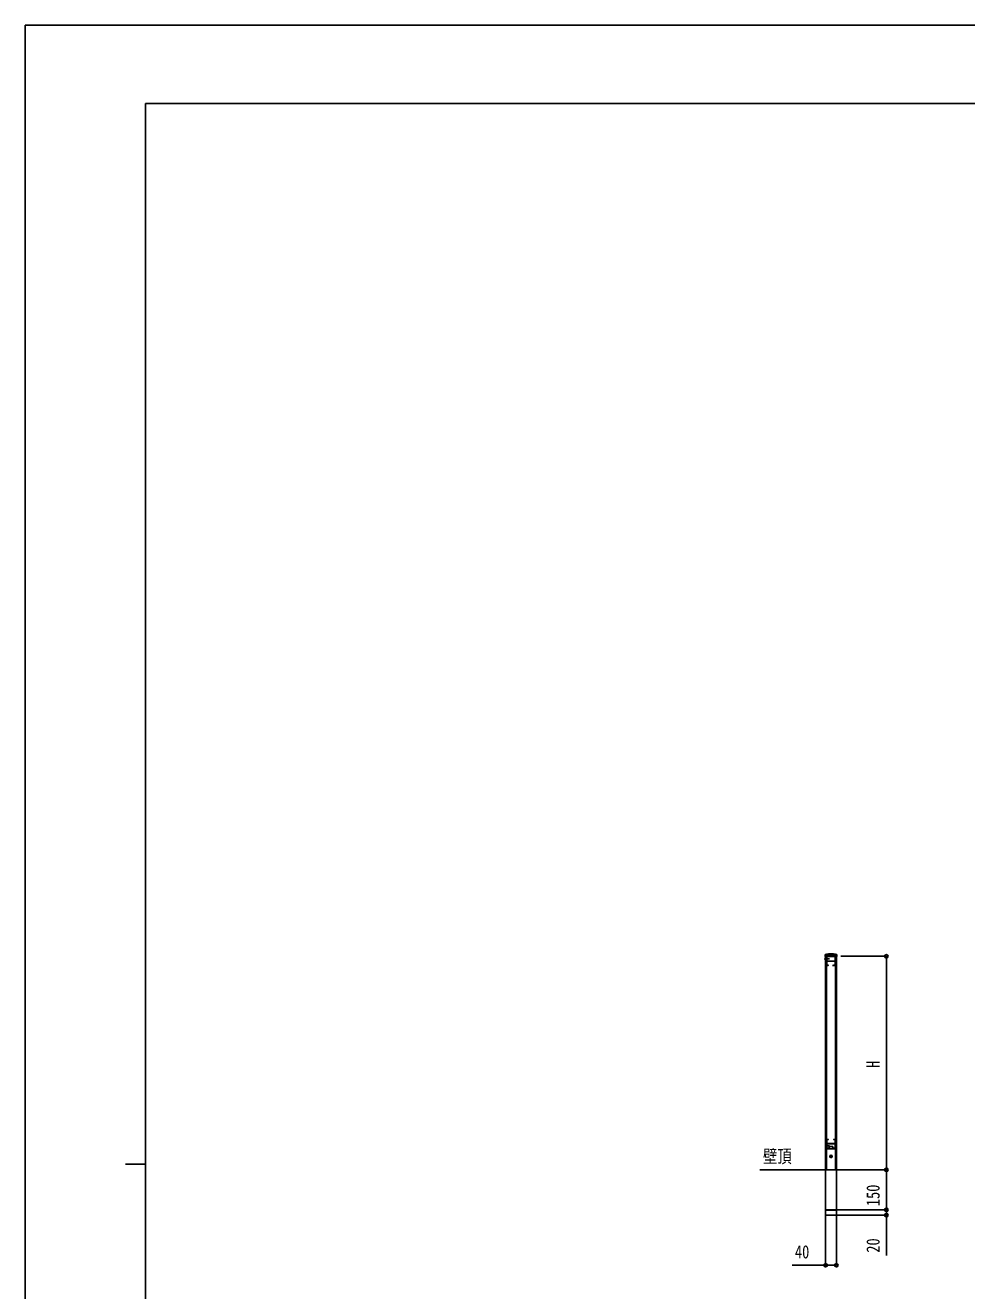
# Model space of a CAD drawing. Units: millimetres, scale not verified. Extents: x -6308 to 6308, y -4455 to 4455.
# Drawn here: x -6308 to -2779, y -287 to 4455 of the extents above; entities that cross this region are included whole.
import ezdxf
from ezdxf.enums import TextEntityAlignment as Align

# ---------------------------------------------------------------- set-up
doc = ezdxf.new("R2010")
doc.units = ezdxf.units.MM
doc.header["$LTSCALE"] = 20
for name, color, linetype in [('0-2_USER1', 3, 'Continuous'), ('0-3_YKK_A1', 4, 'Continuous'), ('0-4_YKK_D', 6, 'Continuous'), ('0-5_YKK_ZWAK', 7, 'Continuous')]:
    doc.layers.add(name, color=color, linetype=linetype)
doc.styles.add('ＭＳ ゴシック', font='')
doc.styles.get('ＭＳ ゴシック').set_extended_font_data('MS Gothic')

msp = doc.modelspace()

# ---------------------------------------------------------------- linework, layer by layer
at = {"layer": '0-3_YKK_A1'}
for p, q in [((-3296.63, 957.3), (-3311.76, 957.3)), ((-3309.57, 959.37), (-3307.83, 958.53)), ((-3309.57, 955.22), (-3307.83, 956.07)), ((-3309.22, 972.04), (-3309.47, 967.3)), ((-3309.22, 972.15), (-3309.22, 972.04)), ((-3307.97, 967.3), (-3308.97, 967.3)), ((-3308.89, 965.8), (-3308.92, 965.8)), ((-3308.47, 965.8), (-3308.89, 965.8)), ((-3307.98, 953.05), (-3307.98, 961.55)), ((-3307.47, 961.55), (-3307.98, 961.55)), ((-3307.47, 953.05), (-3307.98, 953.05)), ((-3266.97, 967.3), (-3307.97, 967.3)), ((-3307.97, 967.3), (-3307.97, 966.3)), ((-3307.47, 970.3), (-3305.77, 970.3)), ((-3267.47, 967.3), (-3307.47, 967.3)), ((-3307.47, 263.6), (-3307.47, 967.3)), ((-3307.47, 959.6), (-3307.47, 961.55)), ((-3307.47, 953.05), (-3307.47, 955)), ((-3307.27, 956.3), (-3293.12, 956.3)), ((-3305.77, 970.3), (-3305.77, 961.42)), ((-3303.77, 970.3), (-3305.77, 970.3)), ((-3305.77, 960.3), (-3305.77, 961.42)), ((-3305.77, 960.3), (-3303.77, 960.3)), ((-3305.77, 960.3), (-3305.77, 934.3)), ((-3305.74, 958.35), (-3303.92, 957.44)), ((-3305.74, 954.25), (-3303.92, 955.15)), ((-3303.31, 956.3), (-3303.92, 957.44)), ((-3303.31, 956.3), (-3303.92, 955.15)), ((-3303.77, 961.42), (-3303.77, 970.3)), ((-3303.77, 970.3), (-3271.17, 970.3)), ((-3303.77, 166.3), (-3303.77, 967.3)), ((-3303.77, 959.9), (-3303.77, 952.7)), ((-3303.47, 965.3), (-3303.47, 933.3)), ((-3302.67, 965.2), (-3302.67, 948.7)), ((-3272.47, 966.3), (-3302.47, 966.3)), ((-3272.57, 965.5), (-3302.37, 965.5)), ((-3302.37, 948.4), (-3272.57, 948.4)), ((-3286, 975.3), (-3287.48, 975.3)), ((-3287.48, 975.3), (-3284.99, 975.3)), ((-3272.27, 948.7), (-3272.27, 965.2)), ((-3271.47, 933.3), (-3271.47, 965.3)), ((-3271.17, 970.3), (-3271.17, 961.42)), ((-3269.17, 970.3), (-3271.17, 970.3)), ((-3271.17, 967.3), (-3271.17, 166.3)), ((-3271.17, 960.3), (-3271.17, 961.42)), ((-3271.17, 960.3), (-3269.17, 960.3)), ((-3269.17, 961.42), (-3269.17, 970.3)), ((-3269.17, 970.3), (-3267.47, 970.3)), ((-3269.17, 967.3), (-3267.47, 967.3)), ((-3269.17, 934.3), (-3269.17, 960.3)), ((-3267.47, 970.3), (-3267.47, 967.3)), ((-3267.47, 967.3), (-3267.47, 166.3)), ((-3266.97, 966.3), (-3266.97, 967.3)), ((-3265.97, 967.3), (-3266.97, 967.3)), ((-3266.05, 965.8), (-3266.47, 965.8)), ((-3266.02, 965.8), (-3266.05, 965.8)), ((-3265.47, 967.3), (-3265.97, 967.3)), ((-3265.72, 972.04), (-3265.72, 972.15)), ((-3265.47, 967.3), (-3265.72, 972.04)), ((-3265.52, 966.27), (-3265.47, 967.3)), ((-3305.77, 934.3), (-3303.77, 932.3)), ((-3303.77, 932.3), (-3298.07, 932.3)), ((-3302.67, 933.6), (-3302.67, 947.3)), ((-3302.47, 932.3), (-3297.97, 932.3)), ((-3302.37, 947.6), (-3272.57, 947.6)), ((-3297.97, 933.3), (-3302.37, 933.3)), ((-3281.47, 932.3), (-3276.87, 932.3)), ((-3272.57, 933.3), (-3276.97, 933.3)), ((-3276.97, 932.3), (-3272.47, 932.3)), ((-3276.87, 932.3), (-3271.17, 932.3)), ((-3272.27, 947.3), (-3272.27, 933.6)), ((-3271.17, 932.3), (-3269.17, 934.3)), ((-3307.57, 256.3), (-3293.42, 256.3)), ((-3307.47, 166.3), (-3307.47, 263.6)), ((-3306.04, 258.35), (-3304.22, 257.44)), ((-3306.04, 254.25), (-3304.22, 255.15)), ((-3303.61, 256.3), (-3304.22, 257.44)), ((-3303.61, 256.3), (-3304.22, 255.15)), ((-3304.07, 259.9), (-3304.07, 252.7)), ((-3303.47, 247.3), (-3303.47, 279.3)), ((-3302.67, 279), (-3302.67, 265.3)), ((-3302.67, 263.9), (-3302.67, 247.4)), ((-3302.47, 280.3), (-3297.97, 280.3)), ((-3294.47, 246.3), (-3302.47, 246.3)), ((-3297.97, 279.3), (-3302.37, 279.3)), ((-3302.37, 265), (-3272.57, 265)), ((-3272.57, 264.2), (-3302.37, 264.2)), ((-3302.37, 247.1), (-3295.47, 247.1)), ((-3299.97, 245.3), (-3299.97, 246.3)), ((-3274.97, 245.3), (-3299.97, 245.3)), ((-3294.97, 247.6), (-3294.97, 249.89)), ((-3294.95, 249.99), (-3293.67, 253.45)), ((-3294.17, 249.75), (-3294.17, 248.24)), ((-3292.94, 253.1), (-3294.15, 249.85)), ((-3293.72, 247.98), (-3293.24, 248.26)), ((-3292.74, 247.81), (-3293.71, 246.66)), ((-3293.09, 248.3), (-3292.97, 248.3)), ((-3292.73, 254.1), (-3282.21, 254.1)), ((-3282.28, 253.3), (-3292.66, 253.3)), ((-3281.24, 246.66), (-3282.2, 247.81)), ((-3280.79, 249.85), (-3282, 253.1)), ((-3281.97, 248.3), (-3281.85, 248.3)), ((-3281.7, 248.26), (-3281.22, 247.98)), ((-3281.27, 253.45), (-3279.99, 249.99)), ((-3280.77, 248.24), (-3280.77, 249.75)), ((-3272.47, 246.3), (-3280.47, 246.3)), ((-3279.97, 249.89), (-3279.97, 247.6)), ((-3279.47, 247.1), (-3272.57, 247.1)), ((-3276.97, 280.3), (-3272.47, 280.3)), ((-3272.57, 279.3), (-3276.97, 279.3)), ((-3274.97, 246.3), (-3274.97, 245.3)), ((-3272.27, 265.3), (-3272.27, 279)), ((-3272.27, 247.4), (-3272.27, 263.9)), ((-3271.47, 279.3), (-3271.47, 247.3)), ((-3281.22, 216.3), (-3293.72, 216.3)), ((-3289.55, 216.71), (-3288.72, 216.71)), ((-3289.55, 215.88), (-3289.55, 216.71)), ((-3288.72, 215.88), (-3289.55, 215.88)), ((-3287.89, 217.54), (-3287.89, 218.37)), ((-3287.47, 210.05), (-3287.47, 222.55)), ((-3287.06, 215.05), (-3287.06, 214.22)), ((-3286.23, 216.71), (-3285.4, 216.71)), ((-3285.4, 215.88), (-3286.23, 215.88)), ((-3285.4, 216.71), (-3285.4, 215.88)), ((-3554.22, 166.3), (-3148.16, 166.3)), ((-3267.47, 166.3), (-3267.47, 16.3)), ((-3267.27, 15.3), (-3307.67, 15.3)), ((-3307.67, -3.7), (-3267.27, -3.7))]:
    msp.add_line(p, q, dxfattribs=at)
for points in [[(-3308.97, 967.3), (-3309.47, 967.3), (-3309.42, 966.27)], [(-3308.92, 965.8), (-3309.01, 965.81), (-3309.1, 965.84), (-3309.19, 965.88), (-3309.26, 965.94), (-3309.32, 966.01), (-3309.37, 966.09), (-3309.4, 966.18), (-3309.42, 966.27)], [(-3308.47, 973.07), (-3308.56, 973.04), (-3308.67, 972.99), (-3308.71, 972.97), (-3308.82, 972.9), (-3308.9, 972.83), (-3308.99, 972.74), (-3309.04, 972.66), (-3309.1, 972.57), (-3309.16, 972.45), (-3309.18, 972.37), (-3309.2, 972.26), (-3309.22, 972.15)], [(-3307.97, 966.3), (-3307.98, 966.2), (-3308.01, 966.11), (-3308.05, 966.02), (-3308.12, 965.95), (-3308.19, 965.88), (-3308.28, 965.84), (-3308.37, 965.81), (-3308.47, 965.8)], [(-3266.51, 973.08), (-3269.1, 973.6), (-3271.7, 974.05), (-3274.31, 974.43), (-3276.93, 974.74), (-3279.56, 974.99), (-3282.19, 975.16), (-3284.83, 975.27), (-3287.47, 975.3), (-3290.11, 975.27), (-3292.75, 975.16), (-3295.38, 974.99), (-3298.01, 974.74), (-3300.63, 974.43), (-3303.24, 974.05), (-3305.84, 973.6), (-3308.43, 973.08)], [(-3307.47, 970.3), (-3307.47, 967.3), (-3305.77, 967.3)], [(-3305.77, 961.42), (-3303.77, 961.42), (-3303.77, 960.3)], [(-3271.17, 961.42), (-3269.17, 961.42), (-3269.17, 960.3)], [(-3266.47, 965.8), (-3266.57, 965.81), (-3266.66, 965.84), (-3266.75, 965.88), (-3266.82, 965.95), (-3266.89, 966.02), (-3266.93, 966.11), (-3266.96, 966.2), (-3266.97, 966.3)], [(-3265.72, 972.15), (-3265.74, 972.26), (-3265.76, 972.37), (-3265.79, 972.45), (-3265.84, 972.57), (-3265.9, 972.66), (-3265.95, 972.74), (-3266.04, 972.83), (-3266.12, 972.9), (-3266.23, 972.97), (-3266.27, 972.99), (-3266.44, 973.06), (-3266.51, 973.08)], [(-3266.02, 965.8), (-3265.93, 965.81), (-3265.84, 965.84), (-3265.75, 965.88), (-3265.68, 965.94), (-3265.62, 966.01), (-3265.57, 966.09), (-3265.54, 966.18), (-3265.52, 966.27)], [(-3287.89, 218.37), (-3287.06, 218.37), (-3287.06, 217.54)], [(-3287.06, 214.22), (-3287.89, 214.22), (-3287.89, 215.05)], [(-3267.47, 16.3), (-3307.47, 16.3), (-3307.47, 166.3)], [(-3307.67, -3.7), (-3307.67, 16.3), (-3267.27, 16.3), (-3267.27, -3.7)]]:
    msp.add_lwpolyline(points, dxfattribs=at)
msp.add_circle((-3287.47, 216.3), 4.25, dxfattribs=at)
for centre, radius, start, end in [((-3304.44, 957.3), 5.53, 129.79413, 230.20587), ((-3302.07, 956.3), 4.2, 117.28096, 242.71904), ((-3303.92, 959.9), 0.154, 0, 117.28096), ((-3303.92, 952.7), 0.154, 242.71904, 0), ((-3302.47, 965.3), 1, 90, 180), ((-3302.37, 965.2), 0.3, 90, 180), ((-3302.37, 948.7), 0.3, 180, 270), ((-3272.57, 965.2), 0.3, 0, 90), ((-3272.57, 948.7), 0.3, 270, 0), ((-3272.47, 965.3), 1, 0, 90), ((-3302.47, 933.3), 1, 180, 270), ((-3302.37, 947.3), 0.3, 90, 180), ((-3302.37, 933.6), 0.3, 180, 270), ((-3297.97, 932.8), 0.5, 270, 90), ((-3276.97, 932.8), 0.5, 90, 270), ((-3272.57, 947.3), 0.3, 0, 90), ((-3272.57, 933.6), 0.3, 270, 0), ((-3272.47, 933.3), 1, 270, 0), ((-3302.37, 256.3), 4.2, 117.28096, 242.71904), ((-3304.22, 259.9), 0.154, 0, 117.28096), ((-3304.22, 252.7), 0.154, 242.71904, 0), ((-3302.47, 279.3), 1, 90, 180), ((-3302.47, 247.3), 1, 180, 270), ((-3302.37, 279), 0.3, 90, 180), ((-3302.37, 265.3), 0.3, 180, 270), ((-3302.37, 263.9), 0.3, 90, 180), ((-3302.37, 247.4), 0.3, 180, 270), ((-3297.97, 279.8), 0.5, 270, 90), ((-3295.47, 247.6), 0.5, 270, 0), ((-3294.67, 249.89), 0.3, 159.62356, 180), ((-3294.47, 247.3), 1, 270, 320), ((-3293.87, 249.75), 0.3, 159.62356, 180), ((-3293.87, 248.24), 0.3, 180, 300), ((-3292.73, 253.1), 1, 90, 159.62356), ((-3293.09, 248), 0.3, 90, 120), ((-3292.97, 248), 0.3, 319.93815, 90), ((-3292.66, 253), 0.3, 90, 159.62356), ((-3282.28, 253), 0.3, 20.37644, 90), ((-3281.97, 248), 0.3, 90, 220.06185), ((-3282.21, 253.1), 1, 20.37644, 90), ((-3281.85, 248), 0.3, 60, 90), ((-3280.47, 247.3), 1, 220, 270), ((-3281.07, 248.24), 0.3, 240, 0), ((-3281.07, 249.75), 0.3, 0, 20.37644), ((-3280.27, 249.89), 0.3, 0, 20.37644), ((-3279.47, 247.6), 0.5, 180, 270), ((-3276.97, 279.8), 0.5, 90, 270), ((-3272.57, 279), 0.3, 0, 90), ((-3272.57, 265.3), 0.3, 270, 0), ((-3272.57, 263.9), 0.3, 0, 90), ((-3272.57, 247.4), 0.3, 270, 0), ((-3272.47, 279.3), 1, 0, 90), ((-3272.47, 247.3), 1, 270, 0), ((-3288.72, 217.54), 0.83, 270, 0), ((-3288.72, 215.05), 0.83, 0, 90), ((-3286.23, 217.54), 0.83, 180, 270), ((-3286.23, 215.05), 0.83, 90, 180)]:
    msp.add_arc(centre, radius, start, end, dxfattribs=at)
at = {"layer": '0-4_YKK_D'}
for p, q in [((-3250.45, 966.3), (-3078.97, 966.3)), ((-3079.97, 966.3), (-3079.97, 166.3)), ((-3197.14, 166.3), (-3078.97, 166.3)), ((-3197.14, 166.3), (-3078.97, 166.3)), ((-3079.97, 166.3), (-3079.97, 16.3)), ((-3307.47, 15.3), (-3307.47, -192.2)), ((-3267.47, 15.3), (-3267.47, -192.2)), ((-3266.27, 16.3), (-3078.97, 16.3)), ((-3266.27, 16.3), (-3078.97, 16.3)), ((-3079.97, 16.3), (-3079.97, 41.8)), ((-3079.97, 16.3), (-3079.97, -3.7)), ((-3266.27, -3.7), (-3078.97, -3.7)), ((-3079.97, -3.7), (-3079.97, -154.9))]:
    msp.add_line(p, q, dxfattribs=at)
msp.add_lwpolyline([(-3267.47, -191.2), (-3307.47, -191.2), (-3433.17, -191.2)], dxfattribs=at)
for centre in [(-3079.97, 966.3), (-3079.97, 166.3), (-3079.97, 166.3), (-3079.97, 16.3), (-3079.97, 16.3), (-3079.97, -3.7), (-3307.47, -191.2), (-3267.47, -191.2)]:
    msp.add_circle(centre, 6.38, dxfattribs=at)
at = {"layer": '0-5_YKK_ZWAK'}
for p, q in [((5842.53, 4162.5), (-5857.47, 4162.5)), ((-5857.47, -3787.5), (-5857.47, 4162.5)), ((-5932.47, 187.5), (-5857.47, 187.5))]:
    msp.add_line(p, q, dxfattribs=at)
msp.add_lwpolyline([(-6307.5, -4455), (6307.5, -4455), (6307.5, 4455), (-6307.5, 4455)], close=True, dxfattribs=at)

# ---------------------------------------------------------------- texts
at = {"layer": '0-2_USER1', "style": 'ＭＳ ゴシック', "width": 0.8}
msp.add_text('壁頂', height=49.49, dxfattribs=at).set_placement((-3542.68, 177.29), align=Align.BOTTOM_LEFT)
at = {"layer": '0-4_YKK_D', "style": 'ＭＳ ゴシック', "width": 0.8}
for s, p in [('H', (-3090.47, 548.3)), ('150', (-3090.47, 30.1)), ('20', (-3090.47, -144.4))]:
    msp.add_text(s, height=49.49, rotation=90, dxfattribs=at).set_placement(p, align=Align.BOTTOM_LEFT)
msp.add_text('40', height=49.49, dxfattribs=at).set_placement((-3422.67, -180.7), align=Align.BOTTOM_LEFT)

doc.saveas('drawing.dxf')
